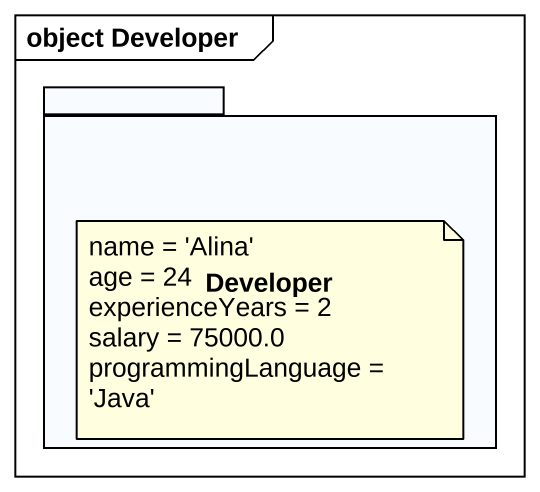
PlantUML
@startuml
mainframe object Developer
package Developer {
}
note as N1
  name = 'Alina'
  age = 24
  experienceYears = 2
  salary = 75000.0
  programmingLanguage = 'Java'
end note
@enduml
